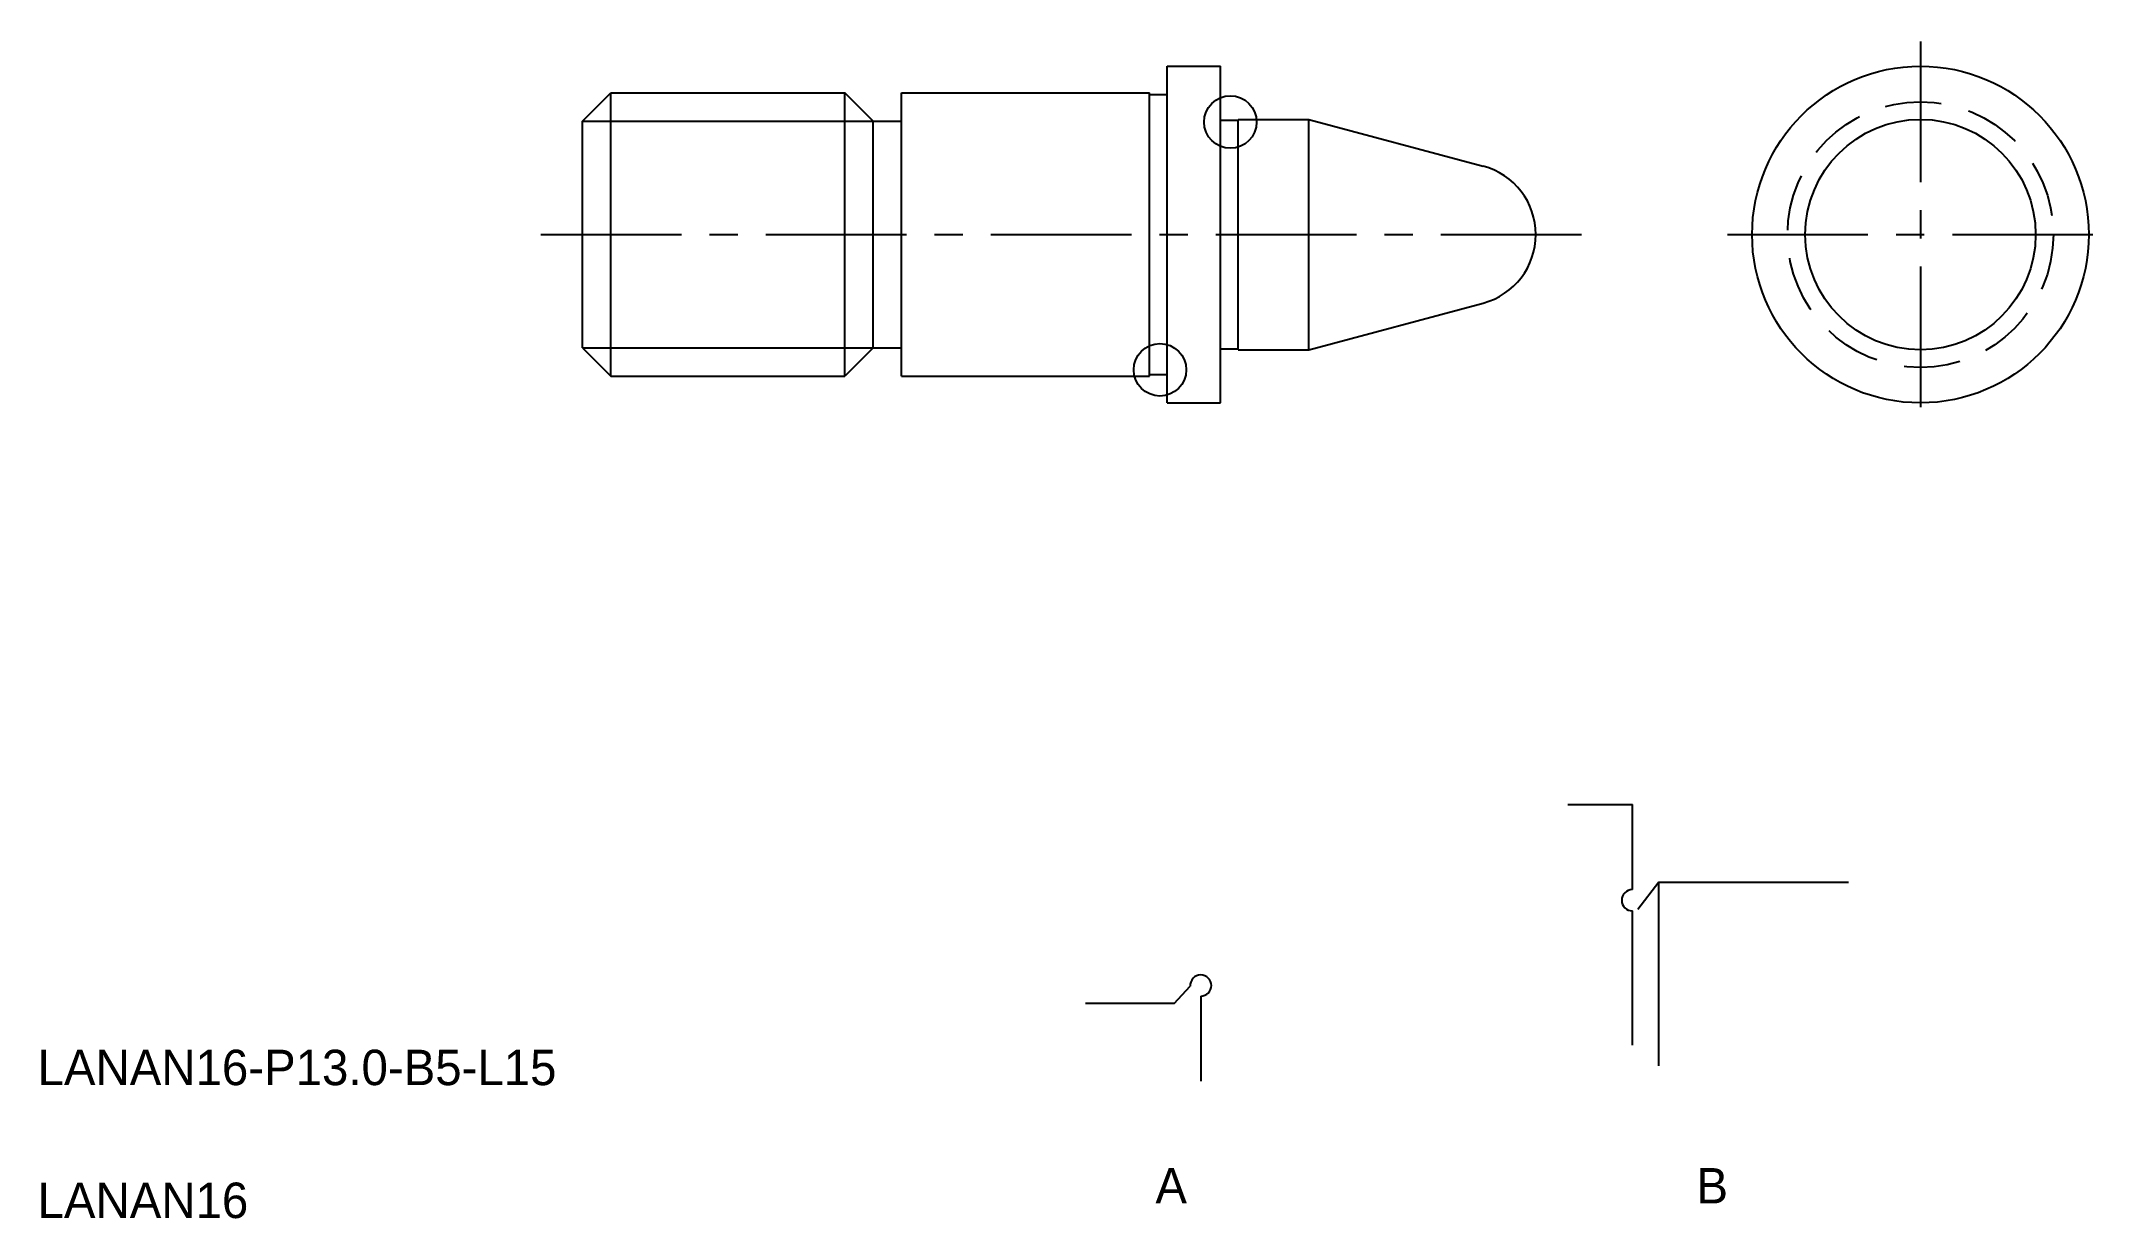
# Model space of a CAD drawing. Extents: x 5 to 122, y 5 to 71.
import ezdxf

# ---------------------------------------------------------------- set-up
doc = ezdxf.new("R2010")
doc.units = 0
doc.header["$LTSCALE"] = 0.25
doc.linetypes.add('CENTER', pattern=[50.8, 31.75, -6.35, 6.35, -6.35])
doc.linetypes.add('DASHED', pattern=[19.05, 12.7, -6.35])
doc.layers.get('0').update_dxf_attribs({"linetype": 'CONTINUOUS'})
doc.layers.add('CENTER', color=1, linetype='CENTER')

msp = doc.modelspace()

# ---------------------------------------------------------------- linework, layer by layer
at = {"linetype": 'CONTINUOUS'}
for p, q in [((68.759144, 51.006791), (68.759144, 70.006791)), ((68.759144, 70.006791), (71.759142, 70.006791)), ((71.759142, 51.006791), (71.759142, 70.006791)), ((35.759144, 66.906791), (37.359144, 68.506791)), ((37.359144, 68.506791), (50.559147, 68.506791)), ((52.159147, 66.906791), (50.559147, 68.506791)), ((53.759144, 52.506791), (53.759144, 68.506791)), ((53.759144, 68.506791), (67.759144, 68.506791)), ((67.759144, 52.506791), (67.759144, 68.506791)), ((67.759144, 68.406791), (68.759144, 68.406791)), ((35.759144, 54.106791), (35.759144, 66.906791)), ((52.159147, 54.106791), (52.159147, 66.906791)), ((71.759142, 66.956791), (72.759142, 66.956791)), ((72.759142, 54.006791), (72.759142, 67.006791)), ((72.759142, 67.006791), (76.759142, 67.006791)), ((76.759142, 67.006791), (86.597932, 64.370495)), ((76.759142, 54.006791), (76.759142, 67.006791)), ((76.759142, 54.006791), (86.597932, 56.643088)), ((35.759144, 54.106791), (37.359144, 52.506791)), ((52.159147, 54.106791), (50.559147, 52.506791)), ((71.759142, 54.056791), (72.759142, 54.056791)), ((72.759142, 54.006791), (76.759142, 54.006791)), ((37.359144, 52.506791), (50.559147, 52.506791)), ((53.759144, 52.506791), (67.759144, 52.506791)), ((67.759144, 52.606791), (68.759144, 52.606791)), ((68.759144, 51.006791), (71.759142, 51.006791)), ((91.373434, 28.339261), (95.014352, 28.339261)), ((95.014352, 23.53724), (95.014352, 28.339261)), ((96.514352, 23.95599), (107.219791, 23.95599)), ((96.514352, 13.589906), (96.514352, 23.95599)), ((95.014352, 14.763337), (95.014352, 22.33724)), ((69.154615, 17.10515), (64.149884, 17.10515)), ((70.654615, 17.5239), (70.654615, 12.721878))]:
    msp.add_line(p, q, dxfattribs=at)
at = {"color": 3, "linetype": 'CONTINUOUS'}
for p, q in [((37.359144, 52.506791), (37.359144, 68.506791)), ((50.559147, 52.506791), (50.559147, 68.506791)), ((35.759144, 66.906791), (52.159147, 66.906791)), ((35.759144, 54.106791), (52.159147, 54.106791))]:
    msp.add_line(p, q, dxfattribs=at)
at = {"color": 7, "linetype": 'CONTINUOUS'}
for p, q in [((52.159147, 66.906791), (53.759144, 66.906791)), ((52.159147, 54.106791), (53.759144, 54.106791))]:
    msp.add_line(p, q, dxfattribs=at)
for p, q in [((79.218839, 66.347717), (79.218839, 66.347817)), ((81.678537, 65.688643), (81.678637, 65.688643)), ((96.514352, 23.95599), (95.311408, 22.415923)), ((69.154615, 17.10515), (70.056373, 18.078298))]:
    msp.add_line(p, q)
at = {"linetype": 'CONTINUOUS'}
for radius in [9.5, 6.5]:
    msp.add_circle((111.271354, 60.506791), radius, dxfattribs=at)
at = {"color": 3}
for centre in [(72.323331, 66.857289), (68.350215, 52.873462)]:
    msp.add_circle(centre, 1.481501, dxfattribs=at)
at = {"color": 3, "linetype": 'DASHED'}
msp.add_circle((111.271354, 60.506791), 7.5, dxfattribs=at)
at = {"linetype": 'CONTINUOUS'}
msp.add_arc((85.562655, 60.506791), 4, 285.000005, 74.999995, dxfattribs=at)
for centre, start, end in [((95.014375, 22.93724), 90.002238, 269.997762), ((70.654638, 18.1239), 90.002238, 184.358861), ((70.654591, 18.1239), 270.002238, 89.997762)]:
    msp.add_arc(centre, 0.6, start, end)
at = {"layer": 'CENTER', "color": 1, "linetype": 'CENTER'}
for p, q in [((111.271354, 71.405877), (111.271354, 49.607706)), ((33.402617, 60.506791), (92.197493, 60.506791)), ((100.372269, 60.506791), (122.17044, 60.506791))]:
    msp.add_line(p, q, dxfattribs=at)

# ---------------------------------------------------------------- texts
for s, p in [('LANAN16-P13.0-B5-L15', (5, 12.5)), ('LANAN16', (5, 5)), ('A', (68.091142, 5.821692)), ('B', (98.63055, 5.821692))]:
    msp.add_text(s, height=2).set_placement(p)

doc.saveas('drawing.dxf')
